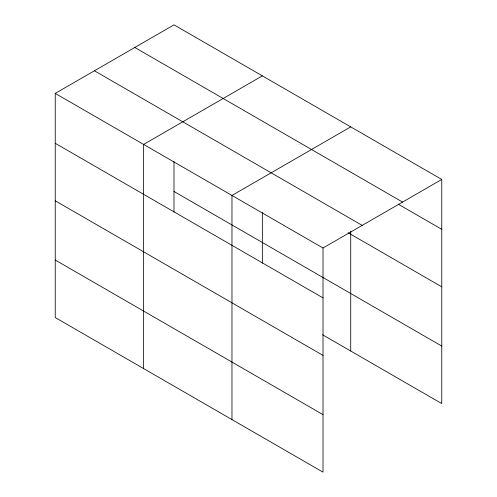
<?xml version="1.0" encoding="UTF-8"?>
<svg xmlns="http://www.w3.org/2000/svg" width="497" height="497" viewBox="0 0 497 497"><rect width="100%" height="100%" fill="white"/><g stroke="black" fill="none" stroke-linecap="round" stroke-linejoin="round"><path stroke-width="0.75" d="M323.013 355.392L323.013 248.009L55.235 93.411L55.235 317.552L323.013 472.15L323.013 355.392L55.235 200.794M55.235 93.411L173.987 24.85L441.765 179.448L441.765 403.589L322.603 334.792M262.354 75.867L143.602 144.428L143.602 368.569M350.72 126.884L231.969 195.445L231.969 419.586M323.013 248.009L441.765 179.448M134.799 47.476L402.576 202.074M398.252 204.199L441.765 229.322M94.424 70.785L362.201 225.383M348.043 232.72L441.765 286.831M173.987 191.482L441.765 346.08M55.235 143.285L323.013 297.883M55.235 260.043L323.013 414.641M350.72 231.198L350.72 351.025M262.354 212.486L262.354 263.199M173.987 161.469L173.987 212.182"/></g></svg>
